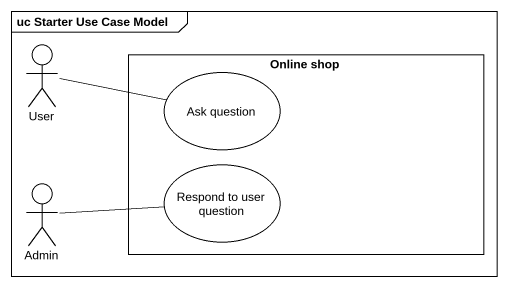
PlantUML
@startuml
mainframe uc Starter Use Case Model
actor User
rectangle "Online shop" as Online_shop {
  usecase "Ask question" as Ask_question
  usecase "Respond to user question" as Respond_to_user_question
}
actor Admin
User -right- Ask_question
Admin -right- Respond_to_user_question
@enduml
